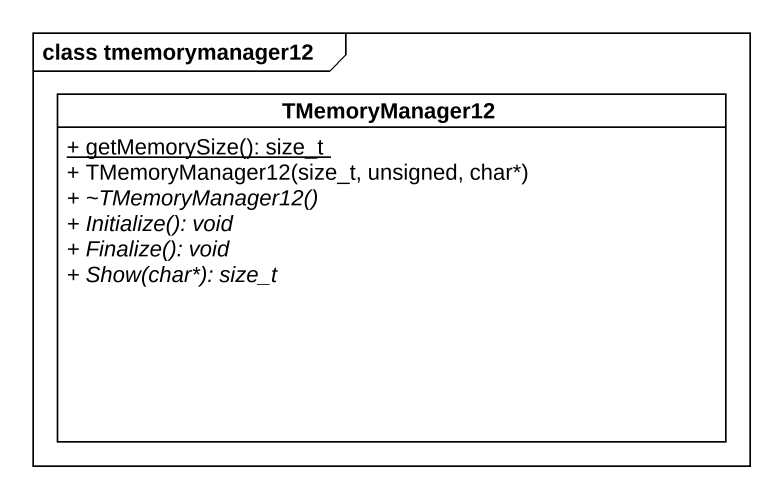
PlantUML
@startuml
mainframe class tmemorymanager12
hide circle
hide empty members
skinparam classAttributeIconSize 0
class TMemoryManager12 {
  {static} + getMemorySize(): size_t
  + TMemoryManager12(size_t, unsigned, char*)
  {abstract} + ~TMemoryManager12()
  {abstract} + Initialize(): void
  {abstract} + Finalize(): void
  {abstract} + Show(char*): size_t
}
@enduml
